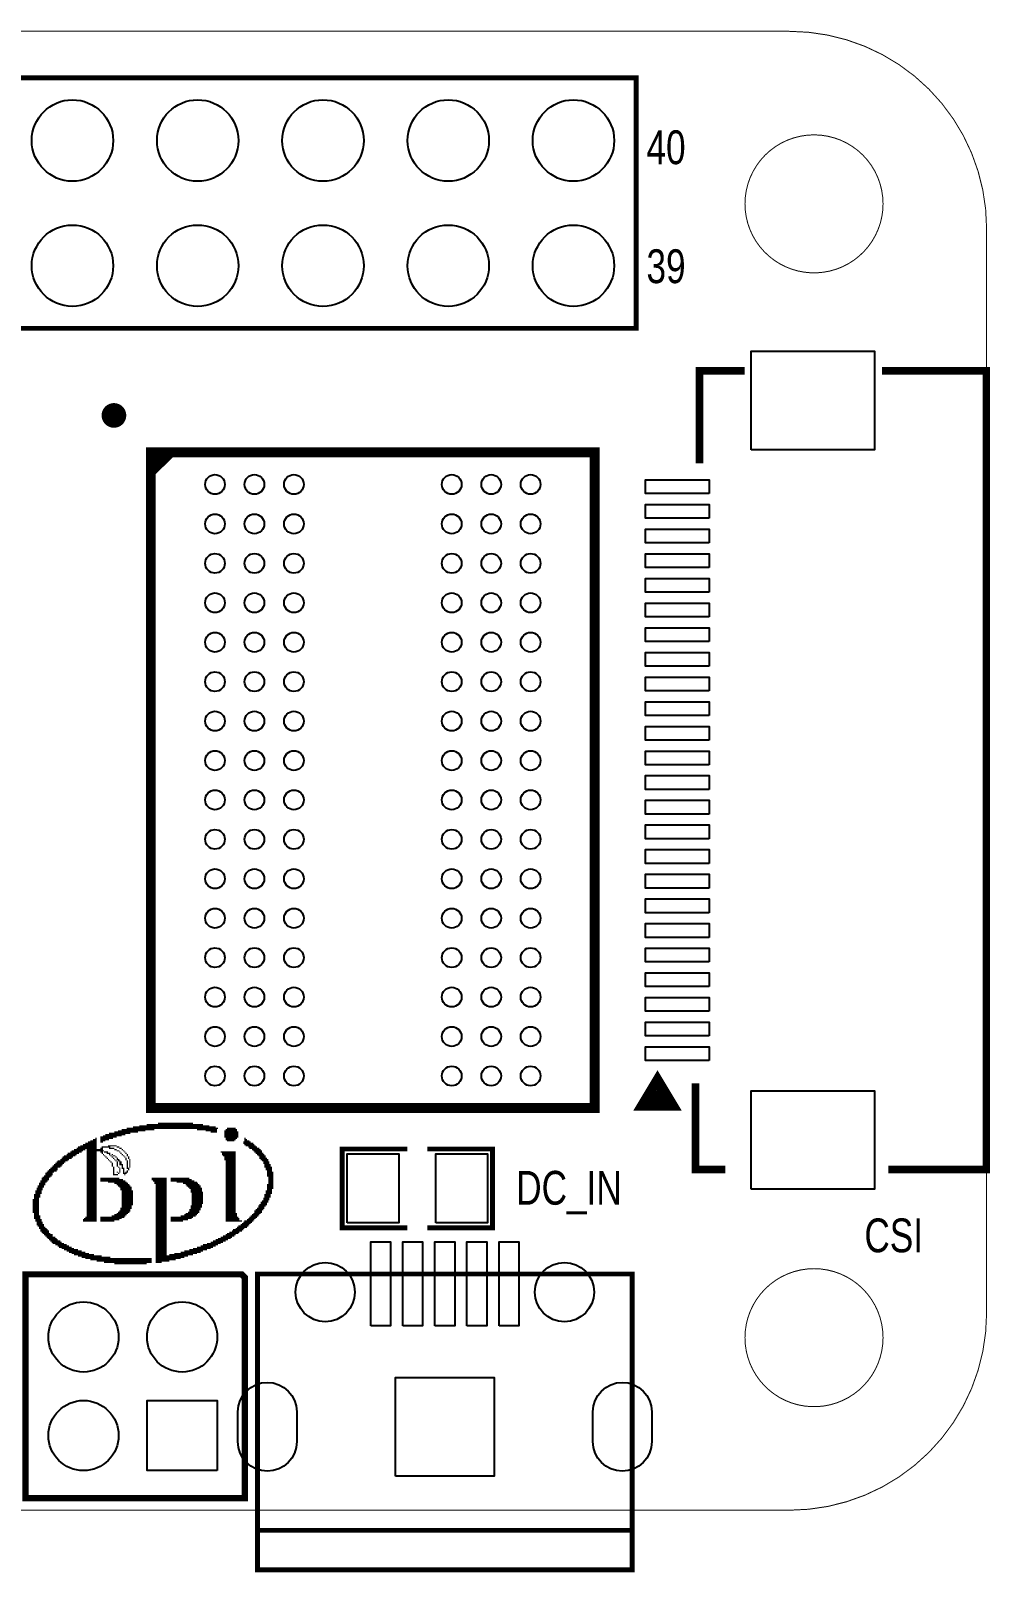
# Model space of a CAD drawing. Extents: x 95.8 to 160.9, y 30.2 to 61.5.
# Drawn here: x 141.44 to 160.89, y 30.24 to 61.51 of the extents above; entities that cross this region are included whole.
import ezdxf

# ---------------------------------------------------------------- set-up
doc = ezdxf.new("R2010")
doc.units = 0
doc.header["$MEASUREMENT"] = 0
for name, color, linetype in [('BG_OUTLINE', 2, 'CONTINUOUS'), ('BG_SILKSCREEN_TOP', 1, 'CONTINUOUS'), ('PG_SILKSCREEN_TOP', 4, 'CONTINUOUS'), ('PIN_TOP', 5, 'CONTINUOUS')]:
    doc.layers.add(name, color=color, linetype=linetype)

msp = doc.modelspace()

# ---------------------------------------------------------------- linework, layer by layer
at = {"layer": 'BG_OUTLINE', "const_width": 0.01999}
for points in [[(99.821492, 31.496), (156.821505, 31.496, 0.414213), (160.821497, 35.495992), (160.821497, 57.495999, 0.414213), (156.821505, 61.495991), (99.821492, 61.495991, 0.414213), (95.8215, 57.495999), (95.8215, 35.495992, 0.414212)], [(158.721501, 57.995998, 1), (155.921499, 57.996002, 1)], [(158.721501, 34.995993, 1), (155.921499, 34.996007, 1)]]:
    msp.add_lwpolyline(points, format="xyb", close=True, dxfattribs=at)
at = {"layer": 'PG_SILKSCREEN_TOP'}
for points, const_width in [([(102.913307, 60.550806), (153.713307, 60.550806), (153.713307, 55.470806), (135.933307, 55.470806)], 0.099111), ([(155.9179, 54.607409), (154.998395, 54.607409), (154.998395, 52.7304)], 0.1524), ([(158.8262, 38.407289), (160.817611, 38.407289), (160.817611, 54.607409), (158.6992, 54.607409)], 0.1524), ([(143.873195, 52.753311), (144.073905, 52.953895)], 0.200711), ([(143.873195, 52.555089), (144.274489, 52.953895)], 0.200711), ([(154.528596, 39.6621), (153.766596, 39.6621), (154.147596, 40.2971), (154.528596, 39.6621), (154.401596, 39.6621), (154.401596, 39.7637), (153.893596, 39.7637), (153.944396, 39.8653), (154.325396, 39.8653), (154.274596, 39.9415), (153.995196, 39.9415), (154.147596, 40.1701), (154.249196, 40.0177), (154.122196, 40.0177)], 0.127), ([(154.917089, 40.1574), (154.917089, 38.407289), (155.5242, 38.407289)], 0.1524), ([(142.9004, 39.0906), (143.2814, 39.0906)], 0.0254), ([(142.9512, 39.116), (143.3576, 39.116)], 0.0254), ([(143.0274, 39.1414), (143.4592, 39.1414)], 0.0254), ([(143.129, 39.1668), (143.6116, 39.1668)], 0.0254), ([(143.2052, 39.1922), (143.764, 39.1922)], 0.0254), ([(143.2814, 39.2176), (143.9418, 39.2176)], 0.0254), ([(143.383, 39.243), (145.2372, 39.243)], 0.0254), ([(143.51, 39.2684), (145.1864, 39.2684)], 0.0254), ([(143.637, 39.2938), (145.0594, 39.2938)], 0.0254), ([(143.7894, 39.3192), (144.9324, 39.3192)], 0.0254), ([(144.018, 39.3446), (144.7292, 39.3446)], 0.0254), ([(144.8054, 39.2176), (145.2118, 39.2176)], 0.0254), ([(144.9832, 39.1922), (145.2118, 39.1922)], 0.0254), ([(145.0848, 39.1668), (145.2118, 39.1668)], 0.0254), ([(145.3642, 39.1922), (145.6182, 39.1922)], 0.0254), ([(145.3642, 39.1668), (145.6436, 39.1668)], 0.0254), ([(145.3642, 39.1414), (145.6436, 39.1414)], 0.0254), ([(145.3642, 39.116), (145.6436, 39.116)], 0.0254), ([(145.3642, 39.0906), (145.6436, 39.0906)], 0.0254), ([(145.3896, 39.2176), (145.6182, 39.2176)], 0.0254), ([(145.415, 39.243), (145.5928, 39.243)], 0.0254), ([(142.24, 38.7604), (142.4686, 38.7604)], 0.0254), ([(142.2654, 38.7858), (142.494, 38.7858)], 0.0254), ([(142.3162, 38.8112), (142.5448, 38.8112)], 0.0254), ([(142.367, 38.8366), (142.7734, 38.8366)], 0.0254), ([(142.3924, 38.862), (142.7734, 38.862)], 0.0254), ([(142.4432, 38.8874), (142.7734, 38.8874)], 0.0254), ([(142.494, 38.9128), (142.7734, 38.9128)], 0.0254), ([(142.5448, 38.9382), (142.7734, 38.9382)], 0.0254), ([(142.5702, 38.8112), (142.9004, 38.8112)], 0.0254), ([(142.5702, 38.7858), (142.9258, 38.7858)], 0.0254), ([(142.5702, 38.7604), (142.7734, 38.7604)], 0.0254), ([(142.5956, 38.9636), (142.7734, 38.9636)], 0.0254), ([(142.6464, 38.989), (142.7734, 38.989)], 0.0254), ([(142.6972, 39.0144), (142.7734, 39.0144)], 0.0254), ([(142.748, 39.0398), (142.7734, 39.0398)], 0.0254), ([(142.8496, 39.0652), (143.1798, 39.0652)], 0.0254), ([(142.8496, 39.0398), (143.1036, 39.0398)], 0.0254), ([(142.8496, 39.0144), (143.0274, 39.0144)], 0.0254), ([(142.8496, 38.989), (142.9512, 38.989)], 0.0254), ([(142.8496, 38.9636), (142.9004, 38.9636)], 0.0254), ([(142.8496, 38.8366), (142.9004, 38.8366)], 0.0254), ([(142.8496, 38.7604), (142.9004, 38.7604)], 0.0254), ([(142.875, 38.862), (143.0528, 38.862)], 0.0254), ([(142.9258, 38.7604), (143.002, 38.7604)], 0.0254), ([(143.002, 38.8874), (143.1798, 38.8874)], 0.0254), ([(143.0274, 38.8366), (143.129, 38.8366)], 0.0254), ([(143.129, 38.8112), (143.1798, 38.8112)], 0.0254), ([(143.1798, 38.862), (143.2306, 38.862)], 0.0254), ([(143.1798, 38.7858), (143.2306, 38.7858)], 0.0254), ([(143.2306, 38.8366), (143.2814, 38.8366)], 0.0254), ([(143.2306, 38.7604), (143.256, 38.7604)], 0.0254), ([(143.2814, 38.8112), (143.3068, 38.8112)], 0.0254), ([(143.3068, 38.7858), (143.3322, 38.7858)], 0.0254), ([(143.3322, 38.7604), (143.3576, 38.7604)], 0.0254), ([(145.288, 38.7604), (145.5928, 38.7604)], 0.0254), ([(145.3642, 39.0652), (145.6436, 39.0652)], 0.0254), ([(145.3896, 39.0398), (145.6182, 39.0398)], 0.0254), ([(145.3896, 39.0144), (145.5928, 39.0144)], 0.0254), ([(145.415, 38.989), (145.5674, 38.989)], 0.0254), ([(145.7452, 38.9636), (145.8976, 38.9636)], 0.0254), ([(145.7452, 38.9382), (145.9484, 38.9382)], 0.0254), ([(145.7706, 39.0398), (145.796, 39.0398)], 0.0254), ([(145.7706, 39.0144), (145.8214, 39.0144)], 0.0254), ([(145.7706, 38.989), (145.8722, 38.989)], 0.0254), ([(145.7706, 38.9128), (145.9738, 38.9128)], 0.0254), ([(145.796, 38.8874), (145.9992, 38.8874)], 0.0254), ([(145.8468, 38.862), (146.0246, 38.862)], 0.0254), ([(145.8722, 38.8366), (146.0754, 38.8366)], 0.0254), ([(145.923, 38.8112), (146.1008, 38.8112)], 0.0254), ([(145.9484, 38.7858), (146.1262, 38.7858)], 0.0254), ([(145.9738, 38.7604), (146.1262, 38.7604)], 0.0254), ([(149.07514, 37.2237), (147.7518, 37.2237), (147.7518, 38.8239), (149.07514, 38.8239)], 0.09906), ([(149.47646, 38.8239), (150.7998, 38.8239), (150.7998, 37.2237), (149.47646, 37.2237)], 0.09906), ([(141.859, 38.4556), (142.0368, 38.4556)], 0.0254), ([(141.8844, 38.481), (142.0622, 38.481)], 0.0254), ([(141.9098, 38.5064), (142.0876, 38.5064)], 0.0254), ([(141.9352, 38.5318), (142.113, 38.5318)], 0.0254), ([(141.9606, 38.5572), (142.1384, 38.5572)], 0.0254), ([(141.986, 38.5826), (142.1892, 38.5826)], 0.0254), ([(142.0368, 38.608), (142.2146, 38.608)], 0.0254), ([(142.0622, 38.6334), (142.2654, 38.6334)], 0.0254), ([(142.0876, 38.6588), (142.2908, 38.6588)], 0.0254), ([(142.113, 38.6842), (142.3416, 38.6842)], 0.0254), ([(142.1638, 38.7096), (142.367, 38.7096)], 0.0254), ([(142.1892, 38.735), (142.4178, 38.735)], 0.0254), ([(142.5702, 38.735), (142.7734, 38.735)], 0.0254), ([(142.5702, 38.7096), (142.7734, 38.7096)], 0.0254), ([(142.5702, 38.6842), (142.7734, 38.6842)], 0.0254), ([(142.5702, 38.6588), (142.7734, 38.6588)], 0.0254), ([(142.5702, 38.6334), (142.7734, 38.6334)], 0.0254), ([(142.5702, 38.608), (142.7734, 38.608)], 0.0254), ([(142.5702, 38.5826), (142.7734, 38.5826)], 0.0254), ([(142.5702, 38.5572), (142.7734, 38.5572)], 0.0254), ([(142.5702, 38.5318), (142.7734, 38.5318)], 0.0254), ([(142.5702, 38.5064), (142.7734, 38.5064)], 0.0254), ([(142.5702, 38.481), (142.7734, 38.481)], 0.0254), ([(142.5702, 38.4556), (142.7734, 38.4556)], 0.0254), ([(142.875, 38.735), (142.9004, 38.735)], 0.0254), ([(142.9004, 38.7096), (142.9258, 38.7096)], 0.0254), ([(142.9258, 38.6842), (142.9512, 38.6842)], 0.0254), ([(142.9512, 38.6588), (142.9766, 38.6588)], 0.0254), ([(142.9766, 38.735), (143.0528, 38.735)], 0.0254), ([(142.9766, 38.6334), (143.002, 38.6334)], 0.0254), ([(143.002, 38.608), (143.0274, 38.608)], 0.0254), ([(143.0274, 38.7096), (143.0528, 38.7096)], 0.0254), ([(143.0274, 38.5826), (143.0528, 38.5826)], 0.0254), ([(143.0528, 38.6842), (143.0782, 38.6842)], 0.0254), ([(143.0528, 38.5572), (143.0782, 38.5572)], 0.0254), ([(143.0782, 38.7096), (143.1036, 38.7096)], 0.0254), ([(143.0782, 38.6588), (143.1036, 38.6588)], 0.0254), ([(143.0782, 38.5318), (143.1036, 38.5318)], 0.0254), ([(143.0782, 38.5064), (143.1036, 38.5064)], 0.0254), ([(143.0782, 38.481), (143.1036, 38.481)], 0.0254), ([(143.1036, 38.6842), (143.1544, 38.6842)], 0.0254), ([(143.1036, 38.6334), (143.129, 38.6334)], 0.0254), ([(143.1036, 38.4556), (143.129, 38.4556)], 0.0254), ([(143.129, 38.608), (143.1544, 38.608)], 0.0254), ([(143.1544, 38.6588), (143.1798, 38.6588)], 0.0254), ([(143.1544, 38.5826), (143.1798, 38.5826)], 0.0254), ([(143.1798, 38.6334), (143.2052, 38.6334)], 0.0254), ([(143.1798, 38.608), (143.2306, 38.608)], 0.0254), ([(143.1798, 38.5572), (143.2052, 38.5572)], 0.0254), ([(143.1798, 38.5318), (143.2052, 38.5318)], 0.0254), ([(143.1798, 38.5064), (143.2052, 38.5064)], 0.0254), ([(143.1798, 38.481), (143.2052, 38.481)], 0.0254), ([(143.2052, 38.5826), (143.256, 38.5826)], 0.0254), ([(143.2052, 38.4556), (143.2306, 38.4556)], 0.0254), ([(143.2306, 38.5572), (143.2814, 38.5572)], 0.0254), ([(143.2306, 38.5318), (143.2814, 38.5318)], 0.0254), ([(143.2306, 38.5064), (143.3068, 38.5064)], 0.0254), ([(143.256, 38.735), (143.2814, 38.735)], 0.0254), ([(143.2814, 38.7096), (143.3068, 38.7096)], 0.0254), ([(143.2814, 38.481), (143.3068, 38.481)], 0.0254), ([(143.2814, 38.4556), (143.3068, 38.4556)], 0.0254), ([(143.3068, 38.6842), (143.3322, 38.6842)], 0.0254), ([(143.3322, 38.6588), (143.3576, 38.6588)], 0.0254), ([(143.3576, 38.735), (143.383, 38.735)], 0.0254), ([(143.3576, 38.6334), (143.383, 38.6334)], 0.0254), ([(143.3576, 38.608), (143.383, 38.608)], 0.0254), ([(143.383, 38.7096), (143.4084, 38.7096)], 0.0254), ([(143.383, 38.6842), (143.4084, 38.6842)], 0.0254), ([(143.383, 38.5826), (143.4084, 38.5826)], 0.0254), ([(143.383, 38.5572), (143.4084, 38.5572)], 0.0254), ([(143.383, 38.5318), (143.4084, 38.5318)], 0.0254), ([(143.383, 38.5064), (143.4084, 38.5064)], 0.0254), ([(143.383, 38.481), (143.4084, 38.481)], 0.0254), ([(143.383, 38.4556), (143.4084, 38.4556)], 0.0254), ([(143.4084, 38.6588), (143.4338, 38.6588)], 0.0254), ([(143.4084, 38.6334), (143.4338, 38.6334)], 0.0254), ([(143.4338, 38.608), (143.4592, 38.608)], 0.0254), ([(143.4338, 38.5826), (143.4592, 38.5826)], 0.0254), ([(143.4338, 38.5572), (143.4592, 38.5572)], 0.0254), ([(143.4338, 38.5318), (143.4592, 38.5318)], 0.0254), ([(143.4338, 38.5064), (143.4592, 38.5064)], 0.0254), ([(143.4338, 38.481), (143.4592, 38.481)], 0.0254), ([(143.4338, 38.4556), (143.4592, 38.4556)], 0.0254), ([(145.3134, 38.735), (145.5928, 38.735)], 0.0254), ([(145.3134, 38.7096), (145.5928, 38.7096)], 0.0254), ([(145.3388, 38.6842), (145.5928, 38.6842)], 0.0254), ([(145.3642, 38.6588), (145.5928, 38.6588)], 0.0254), ([(145.3642, 38.6334), (145.5928, 38.6334)], 0.0254), ([(145.3642, 38.608), (145.5928, 38.608)], 0.0254), ([(145.3896, 38.5826), (145.5928, 38.5826)], 0.0254), ([(145.3896, 38.5572), (145.5928, 38.5572)], 0.0254), ([(145.3896, 38.5318), (145.5928, 38.5318)], 0.0254), ([(145.3896, 38.5064), (145.5928, 38.5064)], 0.0254), ([(145.3896, 38.481), (145.5928, 38.481)], 0.0254), ([(145.3896, 38.4556), (145.5928, 38.4556)], 0.0254), ([(145.9992, 38.735), (146.1516, 38.735)], 0.0254), ([(146.0246, 38.7096), (146.177, 38.7096)], 0.0254), ([(146.05, 38.6842), (146.2024, 38.6842)], 0.0254), ([(146.0754, 38.6588), (146.2024, 38.6588)], 0.0254), ([(146.0754, 38.6334), (146.2278, 38.6334)], 0.0254), ([(146.1008, 38.608), (146.2532, 38.608)], 0.0254), ([(146.1262, 38.5826), (146.2532, 38.5826)], 0.0254), ([(146.1516, 38.5572), (146.2786, 38.5572)], 0.0254), ([(146.1516, 38.5318), (146.2786, 38.5318)], 0.0254), ([(146.177, 38.5064), (146.304, 38.5064)], 0.0254), ([(146.177, 38.481), (146.304, 38.481)], 0.0254), ([(146.177, 38.4556), (146.3294, 38.4556)], 0.0254), ([(141.6304, 38.1762), (141.7828, 38.1762)], 0.0254), ([(141.6304, 38.1508), (141.7574, 38.1508)], 0.0254), ([(141.6558, 38.227), (141.8082, 38.227)], 0.0254), ([(141.6558, 38.2016), (141.8082, 38.2016)], 0.0254), ([(141.6812, 38.2524), (141.8336, 38.2524)], 0.0254), ([(141.7066, 38.2778), (141.859, 38.2778)], 0.0254), ([(141.732, 38.3286), (141.8844, 38.3286)], 0.0254), ([(141.732, 38.3032), (141.8844, 38.3032)], 0.0254), ([(141.7574, 38.354), (141.9098, 38.354)], 0.0254), ([(141.7828, 38.3794), (141.9606, 38.3794)], 0.0254), ([(141.8082, 38.4048), (141.986, 38.4048)], 0.0254), ([(141.8336, 38.4302), (141.986, 38.4302)], 0.0254), ([(142.5702, 38.4302), (142.7734, 38.4302)], 0.0254), ([(142.5702, 38.4048), (142.7734, 38.4048)], 0.0254), ([(142.5702, 38.3794), (142.7734, 38.3794)], 0.0254), ([(142.5702, 38.354), (142.7734, 38.354)], 0.0254), ([(142.5702, 38.3286), (142.7734, 38.3286)], 0.0254), ([(142.5702, 38.3032), (142.7734, 38.3032)], 0.0254), ([(142.5702, 38.2778), (142.7734, 38.2778)], 0.0254), ([(142.5702, 38.2524), (142.7734, 38.2524)], 0.0254), ([(142.5702, 38.227), (142.7734, 38.227)], 0.0254), ([(142.5702, 38.2016), (142.7734, 38.2016)], 0.0254), ([(142.5702, 38.1762), (142.7734, 38.1762)], 0.0254), ([(142.5702, 38.1508), (142.7734, 38.1508)], 0.0254), ([(142.8496, 38.227), (143.2306, 38.227)], 0.0254), ([(142.8496, 38.2016), (143.3068, 38.2016)], 0.0254), ([(142.8496, 38.1762), (143.3576, 38.1762)], 0.0254), ([(143.002, 38.1508), (143.383, 38.1508)], 0.0254), ([(143.1036, 38.4302), (143.129, 38.4302)], 0.0254), ([(143.1036, 38.4048), (143.129, 38.4048)], 0.0254), ([(143.1036, 38.3794), (143.129, 38.3794)], 0.0254), ([(143.1036, 38.354), (143.129, 38.354)], 0.0254), ([(143.1036, 38.3286), (143.129, 38.3286)], 0.0254), ([(143.1036, 38.3032), (143.2052, 38.3032)], 0.0254), ([(143.1798, 38.354), (143.2052, 38.354)], 0.0254), ([(143.2052, 38.3286), (143.2306, 38.3286)], 0.0254), ([(143.2306, 38.4302), (143.256, 38.4302)], 0.0254), ([(143.2306, 38.4048), (143.256, 38.4048)], 0.0254), ([(143.2306, 38.3794), (143.256, 38.3794)], 0.0254), ([(143.2306, 38.354), (143.256, 38.354)], 0.0254), ([(143.2814, 38.4302), (143.3322, 38.4302)], 0.0254), ([(143.3068, 38.4048), (143.3322, 38.4048)], 0.0254), ([(143.3068, 38.3794), (143.3322, 38.3794)], 0.0254), ([(143.3068, 38.354), (143.3322, 38.354)], 0.0254), ([(143.3068, 38.3286), (143.383, 38.3286)], 0.0254), ([(143.3322, 38.3032), (143.3576, 38.3032)], 0.0254), ([(143.3576, 38.354), (143.4084, 38.354)], 0.0254), ([(143.383, 38.4302), (143.4338, 38.4302)], 0.0254), ([(143.383, 38.3794), (143.4084, 38.3794)], 0.0254), ([(143.4084, 38.4048), (143.4338, 38.4048)], 0.0254), ([(143.891, 38.227), (144.1958, 38.227)], 0.0254), ([(143.891, 38.2016), (144.1958, 38.2016)], 0.0254), ([(143.9164, 38.1762), (144.1958, 38.1762)], 0.0254), ([(143.9418, 38.1508), (144.1958, 38.1508)], 0.0254), ([(144.272, 38.227), (144.653, 38.227)], 0.0254), ([(144.272, 38.2016), (144.7038, 38.2016)], 0.0254), ([(144.272, 38.1762), (144.7546, 38.1762)], 0.0254), ([(144.399, 38.1508), (144.8054, 38.1508)], 0.0254), ([(145.3896, 38.4302), (145.5928, 38.4302)], 0.0254), ([(145.3896, 38.4048), (145.5928, 38.4048)], 0.0254), ([(145.3896, 38.3794), (145.5928, 38.3794)], 0.0254), ([(145.3896, 38.354), (145.5928, 38.354)], 0.0254), ([(145.3896, 38.3286), (145.5928, 38.3286)], 0.0254), ([(145.3896, 38.3032), (145.5928, 38.3032)], 0.0254), ([(145.3896, 38.2778), (145.5928, 38.2778)], 0.0254), ([(145.3896, 38.2524), (145.5928, 38.2524)], 0.0254), ([(145.3896, 38.227), (145.5928, 38.227)], 0.0254), ([(145.3896, 38.2016), (145.5928, 38.2016)], 0.0254), ([(145.3896, 38.1762), (145.5928, 38.1762)], 0.0254), ([(145.3896, 38.1508), (145.5928, 38.1508)], 0.0254), ([(146.2024, 38.4302), (146.3294, 38.4302)], 0.0254), ([(146.2024, 38.4048), (146.3294, 38.4048)], 0.0254), ([(146.2278, 38.3794), (146.3294, 38.3794)], 0.0254), ([(146.2278, 38.354), (146.3548, 38.354)], 0.0254), ([(146.2278, 38.3286), (146.3548, 38.3286)], 0.0254), ([(146.2278, 38.3032), (146.3548, 38.3032)], 0.0254), ([(146.2278, 38.2778), (146.3548, 38.2778)], 0.0254), ([(146.2532, 38.2524), (146.3548, 38.2524)], 0.0254), ([(146.2532, 38.227), (146.3548, 38.227)], 0.0254), ([(146.2532, 38.2016), (146.3548, 38.2016)], 0.0254), ([(146.2532, 38.1762), (146.3548, 38.1762)], 0.0254), ([(146.2532, 38.1508), (146.3548, 38.1508)], 0.0254), ([(141.5034, 37.8968), (141.6304, 37.8968)], 0.0254), ([(141.5034, 37.8714), (141.6304, 37.8714)], 0.0254), ([(141.5034, 37.846), (141.6304, 37.846)], 0.0254), ([(141.5034, 37.8206), (141.605, 37.8206)], 0.0254), ([(141.5288, 37.973), (141.6558, 37.973)], 0.0254), ([(141.5288, 37.9476), (141.6558, 37.9476)], 0.0254), ([(141.5288, 37.9222), (141.6558, 37.9222)], 0.0254), ([(141.5542, 38.0238), (141.6812, 38.0238)], 0.0254), ([(141.5542, 37.9984), (141.6812, 37.9984)], 0.0254), ([(141.5796, 38.0746), (141.7066, 38.0746)], 0.0254), ([(141.5796, 38.0492), (141.7066, 38.0492)], 0.0254), ([(141.605, 38.1254), (141.732, 38.1254)], 0.0254), ([(141.605, 38.1), (141.732, 38.1)], 0.0254), ([(142.5702, 38.1254), (142.7734, 38.1254)], 0.0254), ([(142.5702, 38.1), (142.7734, 38.1)], 0.0254), ([(142.5702, 38.0746), (142.7734, 38.0746)], 0.0254), ([(142.5702, 38.0492), (142.7734, 38.0492)], 0.0254), ([(142.5702, 38.0238), (142.7734, 38.0238)], 0.0254), ([(142.5702, 37.9984), (142.7734, 37.9984)], 0.0254), ([(142.5702, 37.973), (142.7734, 37.973)], 0.0254), ([(142.5702, 37.9476), (142.7734, 37.9476)], 0.0254), ([(142.5702, 37.9222), (142.7734, 37.9222)], 0.0254), ([(142.5702, 37.8968), (142.7734, 37.8968)], 0.0254), ([(142.5702, 37.8714), (142.7734, 37.8714)], 0.0254), ([(142.5702, 37.846), (142.7734, 37.846)], 0.0254), ([(142.5702, 37.8206), (142.7734, 37.8206)], 0.0254), ([(143.129, 38.1254), (143.4084, 38.1254)], 0.0254), ([(143.1798, 38.1), (143.4338, 38.1)], 0.0254), ([(143.2052, 38.0746), (143.4592, 38.0746)], 0.0254), ([(143.2306, 38.0492), (143.4846, 38.0492)], 0.0254), ([(143.256, 38.0238), (143.4846, 38.0238)], 0.0254), ([(143.256, 37.9984), (143.4846, 37.9984)], 0.0254), ([(143.2814, 37.973), (143.51, 37.973)], 0.0254), ([(143.2814, 37.9476), (143.51, 37.9476)], 0.0254), ([(143.2814, 37.9222), (143.51, 37.9222)], 0.0254), ([(143.2814, 37.8968), (143.51, 37.8968)], 0.0254), ([(143.2814, 37.8714), (143.51, 37.8714)], 0.0254), ([(143.2814, 37.846), (143.51, 37.846)], 0.0254), ([(143.2814, 37.8206), (143.51, 37.8206)], 0.0254), ([(143.9418, 38.1254), (144.1958, 38.1254)], 0.0254), ([(143.9672, 38.1), (144.1958, 38.1)], 0.0254), ([(143.9672, 38.0746), (144.1958, 38.0746)], 0.0254), ([(143.9672, 38.0492), (144.1958, 38.0492)], 0.0254), ([(143.9672, 38.0238), (144.1958, 38.0238)], 0.0254), ([(143.9672, 37.9984), (144.1958, 37.9984)], 0.0254), ([(143.9672, 37.973), (144.1958, 37.973)], 0.0254), ([(143.9672, 37.9476), (144.1958, 37.9476)], 0.0254), ([(143.9672, 37.9222), (144.1958, 37.9222)], 0.0254), ([(143.9672, 37.8968), (144.1958, 37.8968)], 0.0254), ([(143.9672, 37.8714), (144.1958, 37.8714)], 0.0254), ([(143.9672, 37.846), (144.1958, 37.846)], 0.0254), ([(143.9672, 37.8206), (144.1958, 37.8206)], 0.0254), ([(144.526, 38.1254), (144.8308, 38.1254)], 0.0254), ([(144.5768, 38.1), (144.8562, 38.1)], 0.0254), ([(144.6022, 38.0746), (144.8816, 38.0746)], 0.0254), ([(144.6276, 38.0492), (144.8816, 38.0492)], 0.0254), ([(144.653, 38.0238), (144.907, 38.0238)], 0.0254), ([(144.6784, 37.9984), (144.907, 37.9984)], 0.0254), ([(144.6784, 37.973), (144.907, 37.973)], 0.0254), ([(144.6784, 37.9476), (144.9324, 37.9476)], 0.0254), ([(144.7038, 37.9222), (144.9324, 37.9222)], 0.0254), ([(144.7038, 37.8968), (144.9324, 37.8968)], 0.0254), ([(144.7038, 37.8714), (144.9324, 37.8714)], 0.0254), ([(144.7038, 37.846), (144.9324, 37.846)], 0.0254), ([(144.7038, 37.8206), (144.9324, 37.8206)], 0.0254), ([(145.3896, 38.1254), (145.5928, 38.1254)], 0.0254), ([(145.3896, 38.1), (145.5928, 38.1)], 0.0254), ([(145.3896, 38.0746), (145.5928, 38.0746)], 0.0254), ([(145.3896, 38.0492), (145.5928, 38.0492)], 0.0254), ([(145.3896, 38.0238), (145.5928, 38.0238)], 0.0254), ([(145.3896, 37.9984), (145.5928, 37.9984)], 0.0254), ([(145.3896, 37.973), (145.5928, 37.973)], 0.0254), ([(145.3896, 37.9476), (145.5928, 37.9476)], 0.0254), ([(145.3896, 37.9222), (145.5928, 37.9222)], 0.0254), ([(145.3896, 37.8968), (145.5928, 37.8968)], 0.0254), ([(145.3896, 37.8714), (145.5928, 37.8714)], 0.0254), ([(145.3896, 37.846), (145.5928, 37.846)], 0.0254), ([(145.3896, 37.8206), (145.5928, 37.8206)], 0.0254), ([(146.1516, 37.8206), (146.2786, 37.8206)], 0.0254), ([(146.177, 37.8968), (146.304, 37.8968)], 0.0254), ([(146.177, 37.8714), (146.304, 37.8714)], 0.0254), ([(146.177, 37.846), (146.304, 37.846)], 0.0254), ([(146.2024, 37.973), (146.3294, 37.973)], 0.0254), ([(146.2024, 37.9476), (146.3294, 37.9476)], 0.0254), ([(146.2024, 37.9222), (146.3294, 37.9222)], 0.0254), ([(146.2278, 38.1), (146.3548, 38.1)], 0.0254), ([(146.2278, 38.0746), (146.3548, 38.0746)], 0.0254), ([(146.2278, 38.0492), (146.3548, 38.0492)], 0.0254), ([(146.2278, 38.0238), (146.3548, 38.0238)], 0.0254), ([(146.2278, 37.9984), (146.3294, 37.9984)], 0.0254), ([(146.2532, 38.1254), (146.3548, 38.1254)], 0.0254), ([(141.478, 37.7952), (141.605, 37.7952)], 0.0254), ([(141.478, 37.7698), (141.605, 37.7698)], 0.0254), ([(141.478, 37.7444), (141.605, 37.7444)], 0.0254), ([(141.478, 37.719), (141.605, 37.719)], 0.0254), ([(141.478, 37.6936), (141.605, 37.6936)], 0.0254), ([(141.478, 37.6682), (141.605, 37.6682)], 0.0254), ([(141.478, 37.6428), (141.605, 37.6428)], 0.0254), ([(141.478, 37.6174), (141.605, 37.6174)], 0.0254), ([(141.478, 37.592), (141.605, 37.592)], 0.0254), ([(141.478, 37.5666), (141.605, 37.5666)], 0.0254), ([(141.478, 37.5412), (141.605, 37.5412)], 0.0254), ([(141.5034, 37.5158), (141.605, 37.5158)], 0.0254), ([(142.5702, 37.7952), (142.7734, 37.7952)], 0.0254), ([(142.5702, 37.7698), (142.7734, 37.7698)], 0.0254), ([(142.5702, 37.7444), (142.7734, 37.7444)], 0.0254), ([(142.5702, 37.719), (142.7734, 37.719)], 0.0254), ([(142.5702, 37.6936), (142.7734, 37.6936)], 0.0254), ([(142.5702, 37.6682), (142.7734, 37.6682)], 0.0254), ([(142.5702, 37.6428), (142.7734, 37.6428)], 0.0254), ([(142.5702, 37.6174), (142.7734, 37.6174)], 0.0254), ([(142.5702, 37.592), (142.7734, 37.592)], 0.0254), ([(142.5702, 37.5666), (142.7734, 37.5666)], 0.0254), ([(142.5702, 37.5412), (142.7734, 37.5412)], 0.0254), ([(142.5702, 37.5158), (142.7734, 37.5158)], 0.0254), ([(143.1798, 37.5158), (143.4084, 37.5158)], 0.0254), ([(143.2052, 37.5412), (143.4338, 37.5412)], 0.0254), ([(143.2306, 37.5666), (143.4592, 37.5666)], 0.0254), ([(143.256, 37.6174), (143.4846, 37.6174)], 0.0254), ([(143.256, 37.592), (143.4592, 37.592)], 0.0254), ([(143.2814, 37.7952), (143.51, 37.7952)], 0.0254), ([(143.2814, 37.7698), (143.51, 37.7698)], 0.0254), ([(143.2814, 37.7444), (143.51, 37.7444)], 0.0254), ([(143.2814, 37.719), (143.51, 37.719)], 0.0254), ([(143.2814, 37.6936), (143.51, 37.6936)], 0.0254), ([(143.2814, 37.6682), (143.4846, 37.6682)], 0.0254), ([(143.2814, 37.6428), (143.4846, 37.6428)], 0.0254), ([(143.9672, 37.7952), (144.1958, 37.7952)], 0.0254), ([(143.9672, 37.7698), (144.1958, 37.7698)], 0.0254), ([(143.9672, 37.7444), (144.1958, 37.7444)], 0.0254), ([(143.9672, 37.719), (144.1958, 37.719)], 0.0254), ([(143.9672, 37.6936), (144.1958, 37.6936)], 0.0254), ([(143.9672, 37.6682), (144.1958, 37.6682)], 0.0254), ([(143.9672, 37.6428), (144.1958, 37.6428)], 0.0254), ([(143.9672, 37.6174), (144.1958, 37.6174)], 0.0254), ([(143.9672, 37.592), (144.1958, 37.592)], 0.0254), ([(143.9672, 37.5666), (144.1958, 37.5666)], 0.0254), ([(143.9672, 37.5412), (144.1958, 37.5412)], 0.0254), ([(143.9672, 37.5158), (144.1958, 37.5158)], 0.0254), ([(144.5768, 37.5158), (144.8308, 37.5158)], 0.0254), ([(144.6276, 37.5412), (144.8562, 37.5412)], 0.0254), ([(144.653, 37.592), (144.8816, 37.592)], 0.0254), ([(144.653, 37.5666), (144.8562, 37.5666)], 0.0254), ([(144.6784, 37.6682), (144.907, 37.6682)], 0.0254), ([(144.6784, 37.6428), (144.907, 37.6428)], 0.0254), ([(144.6784, 37.6174), (144.8816, 37.6174)], 0.0254), ([(144.7038, 37.7952), (144.9324, 37.7952)], 0.0254), ([(144.7038, 37.7698), (144.9324, 37.7698)], 0.0254), ([(144.7038, 37.7444), (144.9324, 37.7444)], 0.0254), ([(144.7038, 37.719), (144.9324, 37.719)], 0.0254), ([(144.7038, 37.6936), (144.907, 37.6936)], 0.0254), ([(145.3896, 37.7952), (145.5928, 37.7952)], 0.0254), ([(145.3896, 37.7698), (145.5928, 37.7698)], 0.0254), ([(145.3896, 37.7444), (145.5928, 37.7444)], 0.0254), ([(145.3896, 37.719), (145.5928, 37.719)], 0.0254), ([(145.3896, 37.6936), (145.5928, 37.6936)], 0.0254), ([(145.3896, 37.6682), (145.5928, 37.6682)], 0.0254), ([(145.3896, 37.6428), (145.5928, 37.6428)], 0.0254), ([(145.3896, 37.6174), (145.5928, 37.6174)], 0.0254), ([(145.3896, 37.592), (145.5928, 37.592)], 0.0254), ([(145.3896, 37.5666), (145.5928, 37.5666)], 0.0254), ([(145.3896, 37.5412), (145.5928, 37.5412)], 0.0254), ([(145.3896, 37.5158), (145.6182, 37.5158)], 0.0254), ([(145.9484, 37.5158), (146.1008, 37.5158)], 0.0254), ([(145.9738, 37.5666), (146.1262, 37.5666)], 0.0254), ([(145.9738, 37.5412), (146.1262, 37.5412)], 0.0254), ([(145.9992, 37.592), (146.1516, 37.592)], 0.0254), ([(146.0246, 37.6174), (146.177, 37.6174)], 0.0254), ([(146.05, 37.6682), (146.2024, 37.6682)], 0.0254), ([(146.05, 37.6428), (146.177, 37.6428)], 0.0254), ([(146.0754, 37.6936), (146.2278, 37.6936)], 0.0254), ([(146.1008, 37.7444), (146.2532, 37.7444)], 0.0254), ([(146.1008, 37.719), (146.2278, 37.719)], 0.0254), ([(146.1262, 37.7698), (146.2532, 37.7698)], 0.0254), ([(146.1516, 37.7952), (146.2786, 37.7952)], 0.0254), ([(141.5034, 37.4904), (141.605, 37.4904)], 0.0254), ([(141.5034, 37.465), (141.6304, 37.465)], 0.0254), ([(141.5034, 37.4396), (141.6304, 37.4396)], 0.0254), ([(141.5034, 37.4142), (141.6304, 37.4142)], 0.0254), ([(141.5288, 37.3888), (141.6558, 37.3888)], 0.0254), ([(141.5288, 37.3634), (141.6558, 37.3634)], 0.0254), ([(141.5542, 37.338), (141.6812, 37.338)], 0.0254), ([(141.5542, 37.3126), (141.6812, 37.3126)], 0.0254), ([(141.5542, 37.2872), (141.7066, 37.2872)], 0.0254), ([(141.5796, 37.2618), (141.7066, 37.2618)], 0.0254), ([(141.605, 37.2364), (141.732, 37.2364)], 0.0254), ([(141.605, 37.211), (141.7574, 37.211)], 0.0254), ([(142.494, 37.3888), (142.7734, 37.3888)], 0.0254), ([(142.494, 37.3634), (142.7734, 37.3634)], 0.0254), ([(142.5194, 37.4142), (142.7734, 37.4142)], 0.0254), ([(142.5448, 37.4396), (142.7734, 37.4396)], 0.0254), ([(142.5702, 37.4904), (142.7734, 37.4904)], 0.0254), ([(142.5702, 37.465), (142.7734, 37.465)], 0.0254), ([(142.8496, 37.4396), (143.3322, 37.4396)], 0.0254), ([(142.8496, 37.4142), (143.2814, 37.4142)], 0.0254), ([(142.8496, 37.3888), (143.2306, 37.3888)], 0.0254), ([(142.8496, 37.3634), (143.129, 37.3634)], 0.0254), ([(143.0782, 37.465), (143.3576, 37.465)], 0.0254), ([(143.129, 37.4904), (143.383, 37.4904)], 0.0254), ([(143.9672, 37.4904), (144.1958, 37.4904)], 0.0254), ([(143.9672, 37.465), (144.1958, 37.465)], 0.0254), ([(143.9672, 37.4396), (144.1958, 37.4396)], 0.0254), ([(143.9672, 37.4142), (144.1958, 37.4142)], 0.0254), ([(143.9672, 37.3888), (144.1958, 37.3888)], 0.0254), ([(143.9672, 37.3634), (144.1958, 37.3634)], 0.0254), ([(143.9672, 37.338), (144.1958, 37.338)], 0.0254), ([(143.9672, 37.3126), (144.1958, 37.3126)], 0.0254), ([(143.9672, 37.2872), (144.1958, 37.2872)], 0.0254), ([(143.9672, 37.2618), (144.1958, 37.2618)], 0.0254), ([(143.9672, 37.2364), (144.1958, 37.2364)], 0.0254), ([(143.9672, 37.211), (144.1958, 37.211)], 0.0254), ([(144.272, 37.4396), (144.7292, 37.4396)], 0.0254), ([(144.272, 37.4142), (144.7038, 37.4142)], 0.0254), ([(144.272, 37.3888), (144.6276, 37.3888)], 0.0254), ([(144.272, 37.3634), (144.526, 37.3634)], 0.0254), ([(144.4752, 37.465), (144.78, 37.465)], 0.0254), ([(144.5514, 37.4904), (144.8054, 37.4904)], 0.0254), ([(145.3896, 37.4904), (145.6182, 37.4904)], 0.0254), ([(145.3896, 37.465), (145.6182, 37.465)], 0.0254), ([(145.3896, 37.4396), (145.6436, 37.4396)], 0.0254), ([(145.3896, 37.4142), (145.669, 37.4142)], 0.0254), ([(145.3896, 37.3888), (145.669, 37.3888)], 0.0254), ([(145.3896, 37.3634), (145.7198, 37.3634)], 0.0254), ([(145.5928, 37.211), (145.7706, 37.211)], 0.0254), ([(145.6182, 37.2364), (145.8214, 37.2364)], 0.0254), ([(145.6436, 37.2618), (145.8468, 37.2618)], 0.0254), ([(145.6944, 37.2872), (145.8722, 37.2872)], 0.0254), ([(145.7198, 37.3126), (145.8976, 37.3126)], 0.0254), ([(145.7452, 37.338), (145.923, 37.338)], 0.0254), ([(145.7706, 37.3634), (145.9484, 37.3634)], 0.0254), ([(145.8214, 37.3888), (145.9738, 37.3888)], 0.0254), ([(145.8468, 37.4142), (145.9992, 37.4142)], 0.0254), ([(145.8722, 37.4396), (146.0246, 37.4396)], 0.0254), ([(145.8976, 37.465), (146.05, 37.465)], 0.0254), ([(145.923, 37.4904), (146.0754, 37.4904)], 0.0254), ([(141.6304, 37.1856), (141.7828, 37.1856)], 0.0254), ([(141.6304, 37.1602), (141.8082, 37.1602)], 0.0254), ([(141.6558, 37.1348), (141.8082, 37.1348)], 0.0254), ([(141.6812, 37.1094), (141.8336, 37.1094)], 0.0254), ([(141.7066, 37.084), (141.8844, 37.084)], 0.0254), ([(141.732, 37.0586), (141.8844, 37.0586)], 0.0254), ([(141.7574, 37.0332), (141.9352, 37.0332)], 0.0254), ([(141.7828, 37.0078), (141.9606, 37.0078)], 0.0254), ([(141.8082, 36.9824), (141.986, 36.9824)], 0.0254), ([(141.8336, 36.957), (142.0368, 36.957)], 0.0254), ([(141.859, 36.9316), (142.0622, 36.9316)], 0.0254), ([(141.8844, 36.9062), (142.113, 36.9062)], 0.0254), ([(143.9672, 37.1856), (144.1958, 37.1856)], 0.0254), ([(143.9672, 37.1602), (144.1958, 37.1602)], 0.0254), ([(143.9672, 37.1348), (144.1958, 37.1348)], 0.0254), ([(143.9672, 37.1094), (144.1958, 37.1094)], 0.0254), ([(143.9672, 37.084), (144.1958, 37.084)], 0.0254), ([(143.9672, 37.0586), (144.1958, 37.0586)], 0.0254), ([(143.9672, 37.0332), (144.1958, 37.0332)], 0.0254), ([(143.9672, 37.0078), (144.1958, 37.0078)], 0.0254), ([(143.9672, 36.9824), (144.1958, 36.9824)], 0.0254), ([(143.9672, 36.957), (144.1958, 36.957)], 0.0254), ([(143.9672, 36.9316), (144.1958, 36.9316)], 0.0254), ([(143.9672, 36.9062), (144.1958, 36.9062)], 0.0254), ([(145.0086, 36.9062), (145.288, 36.9062)], 0.0254), ([(145.0848, 36.9316), (145.3388, 36.9316)], 0.0254), ([(145.1356, 36.957), (145.3896, 36.957)], 0.0254), ([(145.1864, 36.9824), (145.4404, 36.9824)], 0.0254), ([(145.2372, 37.0078), (145.4912, 37.0078)], 0.0254), ([(145.288, 37.0332), (145.5166, 37.0332)], 0.0254), ([(145.3388, 37.0586), (145.5674, 37.0586)], 0.0254), ([(145.3896, 37.084), (145.5928, 37.084)], 0.0254), ([(145.415, 37.1094), (145.6436, 37.1094)], 0.0254), ([(145.4658, 37.1348), (145.669, 37.1348)], 0.0254), ([(145.5166, 37.1602), (145.7198, 37.1602)], 0.0254), ([(145.542, 37.1856), (145.7452, 37.1856)], 0.0254), ([(141.9352, 36.8808), (142.1638, 36.8808)], 0.0254), ([(141.986, 36.8554), (142.2146, 36.8554)], 0.0254), ([(142.0114, 36.83), (142.2654, 36.83)], 0.0254), ([(142.0622, 36.8046), (142.3162, 36.8046)], 0.0254), ([(142.113, 36.7792), (142.3924, 36.7792)], 0.0254), ([(142.1638, 36.7538), (142.4686, 36.7538)], 0.0254), ([(142.2146, 36.7284), (142.5448, 36.7284)], 0.0254), ([(142.2654, 36.703), (142.621, 36.703)], 0.0254), ([(142.3162, 36.6776), (142.7226, 36.6776)], 0.0254), ([(142.3924, 36.6522), (142.875, 36.6522)], 0.0254), ([(142.4686, 36.6268), (143.0528, 36.6268)], 0.0254), ([(142.5448, 36.6014), (143.891, 36.6014)], 0.0254), ([(142.6464, 36.576), (143.891, 36.576)], 0.0254), ([(143.9672, 36.8808), (144.1958, 36.8808)], 0.0254), ([(143.9672, 36.8554), (144.1958, 36.8554)], 0.0254), ([(143.9672, 36.83), (144.1958, 36.83)], 0.0254), ([(143.9672, 36.8046), (144.1958, 36.8046)], 0.0254), ([(143.9672, 36.7792), (144.1958, 36.7792)], 0.0254), ([(143.9672, 36.7538), (144.1958, 36.7538)], 0.0254), ([(143.9672, 36.7284), (144.1958, 36.7284)], 0.0254), ([(143.9672, 36.703), (144.1958, 36.703)], 0.0254), ([(143.9672, 36.6776), (144.1958, 36.6776)], 0.0254), ([(143.9672, 36.6522), (144.6276, 36.6522)], 0.0254), ([(143.9672, 36.6268), (144.5514, 36.6268)], 0.0254), ([(143.9672, 36.6014), (144.4752, 36.6014)], 0.0254), ([(143.9672, 36.576), (144.3736, 36.576)], 0.0254), ([(144.2466, 36.6776), (144.7292, 36.6776)], 0.0254), ([(144.3482, 36.703), (144.8054, 36.703)], 0.0254), ([(144.4752, 36.7284), (144.8816, 36.7284)], 0.0254), ([(144.5514, 36.7538), (144.9324, 36.7538)], 0.0254), ([(144.653, 36.7792), (145.0086, 36.7792)], 0.0254), ([(144.7292, 36.8046), (145.0848, 36.8046)], 0.0254), ([(144.8054, 36.83), (145.1356, 36.83)], 0.0254), ([(144.8816, 36.8554), (145.1864, 36.8554)], 0.0254), ([(144.9324, 36.8808), (145.2372, 36.8808)], 0.0254), ([(142.7734, 36.5506), (143.891, 36.5506)], 0.0254), ([(142.9258, 36.5252), (143.891, 36.5252)], 0.0254), ([(143.129, 36.4998), (143.7894, 36.4998)], 0.0254), ([(143.9672, 36.5506), (144.2466, 36.5506)], 0.0254), ([(143.9672, 36.5252), (144.0942, 36.5252)], 0.0254), ([(146.034811, 31.088813), (153.634491, 31.088813)], 0.099111)]:
    msp.add_lwpolyline(points, dxfattribs=dict(at, const_width=const_width))
at = {"layer": 'PG_SILKSCREEN_TOP', "const_width": 0.248895}
msp.add_lwpolyline([(143.249498, 53.704211, 1), (142.998696, 53.704207, 1)], format="xyb", close=True, dxfattribs=at)
at = {"layer": 'PG_SILKSCREEN_TOP'}
for points, const_width in [([(143.873195, 39.654505), (152.875005, 39.654505), (152.875005, 52.953895), (143.873195, 52.953895)], 0.200711), ([(145.714898, 36.280598), (145.776899, 36.218597), (145.776899, 31.740602), (141.331899, 31.740602), (141.331899, 36.280598)], 0.127), ([(153.634491, 31.088813), (153.634491, 36.288193), (146.034811, 36.288193), (146.034811, 30.288713), (153.634491, 30.288713)], 0.099111)]:
    msp.add_lwpolyline(points, close=True, dxfattribs=dict(at, const_width=const_width))
at = {"layer": 'PIN_TOP'}
for points in [[(156.047389, 53.008479), (156.047389, 55.007485), (158.5468, 55.007485), (158.5468, 53.008479)], [(155.196489, 52.118311), (153.901089, 52.118311), (153.901089, 52.397711), (155.196489, 52.397711)], [(155.196489, 51.617905), (153.901089, 51.617905), (153.901089, 51.897305), (155.196489, 51.897305)], [(155.196489, 51.1175), (153.901089, 51.1175), (153.901089, 51.3969), (155.196489, 51.3969)], [(155.196489, 50.617095), (153.901089, 50.617095), (153.901089, 50.896495), (155.196489, 50.896495)], [(155.196489, 50.116689), (153.901089, 50.116689), (153.901089, 50.396089), (155.196489, 50.396089)], [(155.196489, 49.6189), (153.901089, 49.6189), (153.901089, 49.8983), (155.196489, 49.8983)], [(155.196489, 49.118495), (153.901089, 49.118495), (153.901089, 49.397895), (155.196489, 49.397895)], [(155.196489, 48.618089), (153.901089, 48.618089), (153.901089, 48.897489), (155.196489, 48.897489)], [(155.196489, 48.117811), (153.901089, 48.117811), (153.901089, 48.397211), (155.196489, 48.397211)], [(155.196489, 47.617405), (153.901089, 47.617405), (153.901089, 47.896805), (155.196489, 47.896805)], [(155.196489, 47.117), (153.901089, 47.117), (153.901089, 47.3964), (155.196489, 47.3964)], [(155.196489, 46.616595), (153.901089, 46.616595), (153.901089, 46.895995), (155.196489, 46.895995)], [(155.196489, 46.118805), (153.901089, 46.118805), (153.901089, 46.398205), (155.196489, 46.398205)], [(155.196489, 45.6184), (153.901089, 45.6184), (153.901089, 45.8978), (155.196489, 45.8978)], [(155.196489, 45.117995), (153.901089, 45.117995), (153.901089, 45.397395), (155.196489, 45.397395)], [(155.196489, 44.617589), (153.901089, 44.617589), (153.901089, 44.896989), (155.196489, 44.896989)], [(155.196489, 44.117311), (153.901089, 44.117311), (153.901089, 44.396711), (155.196489, 44.396711)], [(155.196489, 43.616905), (153.901089, 43.616905), (153.901089, 43.896305), (155.196489, 43.896305)], [(155.196489, 43.1165), (153.901089, 43.1165), (153.901089, 43.3959), (155.196489, 43.3959)], [(155.196489, 42.618711), (153.901089, 42.618711), (153.901089, 42.898111), (155.196489, 42.898111)], [(155.196489, 42.118305), (153.901089, 42.118305), (153.901089, 42.397705), (155.196489, 42.397705)], [(155.196489, 41.6179), (153.901089, 41.6179), (153.901089, 41.8973), (155.196489, 41.8973)], [(155.196489, 41.117495), (153.901089, 41.117495), (153.901089, 41.396895), (155.196489, 41.396895)], [(155.196489, 40.617089), (153.901089, 40.617089), (153.901089, 40.896489), (155.196489, 40.896489)], [(156.047389, 38.00729), (156.047389, 40.006295), (158.5468, 40.006295), (158.5468, 38.00729)], [(147.85213, 37.324055), (147.85213, 38.723545), (148.901125, 38.723545), (148.901125, 37.324055)], [(149.65045, 37.324055), (149.65045, 38.723545), (150.699445, 38.723545), (150.699445, 37.324055)], [(148.333435, 35.237852), (148.333435, 36.937163), (148.734729, 36.937163), (148.734729, 35.237852)], [(148.983751, 35.237852), (148.983751, 36.937163), (149.385045, 36.937163), (149.385045, 35.237852)], [(149.63394, 35.237852), (149.63394, 36.937163), (150.035235, 36.937163), (150.035235, 35.237852)], [(150.284129, 35.237852), (150.284129, 36.937163), (150.685424, 36.937163), (150.685424, 35.237852)], [(150.934445, 35.237852), (150.934445, 36.937163), (151.33574, 36.937163), (151.33574, 35.237852)], [(148.835085, 32.189903), (148.835085, 34.188908), (150.83409, 34.188908), (150.83409, 32.189903)], [(145.218404, 32.299097), (143.795394, 32.299097), (143.795394, 33.722107), (145.218404, 33.722107)]]:
    msp.add_lwpolyline(points, close=True, dxfattribs=at)
for points in [[(146.834847, 33.490421), (146.834847, 32.888415, -1), (145.635942, 32.888415), (145.635942, 33.490421, -1)], [(154.033258, 33.490421), (154.033258, 32.888415, -1), (152.834353, 32.888415), (152.834353, 33.490421, -1)]]:
    msp.add_lwpolyline(points, format="xyb", close=True, dxfattribs=at)
for centre, radius in [((142.283307, 59.280806), 0.8255), ((144.823307, 59.280806), 0.8255), ((147.363307, 59.280806), 0.8255), ((149.903307, 59.280806), 0.8255), ((152.443307, 59.280806), 0.8255), ((142.283307, 56.740806), 0.8255), ((144.823307, 56.740806), 0.8255), ((147.363307, 56.740806), 0.8255), ((149.903307, 56.740806), 0.8255), ((152.443307, 56.740806), 0.8255), ((145.1737, 52.303705), 0.199403), ((145.9738, 52.303705), 0.199403), ((146.7739, 52.303705), 0.199403), ((149.9743, 52.303705), 0.199403), ((150.7744, 52.303705), 0.199403), ((151.5745, 52.303705), 0.199403), ((145.1737, 51.503605), 0.199403), ((145.9738, 51.503605), 0.199403), ((146.7739, 51.503605), 0.199403), ((149.9743, 51.503605), 0.199403), ((150.7744, 51.503605), 0.199403), ((151.5745, 51.503605), 0.199403), ((145.1737, 50.703505), 0.199403), ((145.9738, 50.703505), 0.199403), ((146.7739, 50.703505), 0.199403), ((149.9743, 50.703505), 0.199403), ((150.7744, 50.703505), 0.199403), ((151.5745, 50.703505), 0.199403), ((145.1737, 49.903405), 0.199403), ((145.9738, 49.903405), 0.199403), ((146.7739, 49.903405), 0.199403), ((149.9743, 49.903405), 0.199403), ((150.7744, 49.903405), 0.199403), ((151.5745, 49.903405), 0.199403), ((145.1737, 49.103305), 0.199403), ((145.9738, 49.103305), 0.199403), ((146.7739, 49.103305), 0.199403), ((149.9743, 49.103305), 0.199403), ((150.7744, 49.103305), 0.199403), ((151.5745, 49.103305), 0.199403), ((145.1737, 48.303205), 0.199403), ((145.9738, 48.303205), 0.199403), ((146.7739, 48.303205), 0.199403), ((149.9743, 48.303205), 0.199403), ((150.7744, 48.303205), 0.199403), ((151.5745, 48.303205), 0.199403), ((145.1737, 47.503105), 0.199403), ((145.9738, 47.503105), 0.199403), ((146.7739, 47.503105), 0.199403), ((149.9743, 47.503105), 0.199403), ((150.7744, 47.503105), 0.199403), ((151.5745, 47.503105), 0.199403), ((145.1737, 46.703005), 0.199403), ((145.9738, 46.703005), 0.199403), ((146.7739, 46.703005), 0.199403), ((149.9743, 46.703005), 0.199403), ((150.7744, 46.703005), 0.199403), ((151.5745, 46.703005), 0.199403), ((145.1737, 45.905395), 0.199403), ((145.9738, 45.905395), 0.199403), ((146.7739, 45.905395), 0.199403), ((149.9743, 45.905395), 0.199403), ((150.7744, 45.905395), 0.199403), ((151.5745, 45.905395), 0.199403), ((145.1737, 45.105295), 0.199403), ((145.9738, 45.105295), 0.199403), ((146.7739, 45.105295), 0.199403), ((149.9743, 45.105295), 0.199403), ((150.7744, 45.105295), 0.199403), ((151.5745, 45.105295), 0.199403), ((145.1737, 44.305195), 0.199403), ((145.9738, 44.305195), 0.199403), ((146.7739, 44.305195), 0.199403), ((149.9743, 44.305195), 0.199403), ((150.7744, 44.305195), 0.199403), ((151.5745, 44.305195), 0.199403), ((145.1737, 43.505095), 0.199403), ((145.9738, 43.505095), 0.199403), ((146.7739, 43.505095), 0.199403), ((149.9743, 43.505095), 0.199403), ((150.7744, 43.505095), 0.199403), ((151.5745, 43.505095), 0.199403), ((145.1737, 42.704995), 0.199403), ((145.9738, 42.704995), 0.199403), ((146.7739, 42.704995), 0.199403), ((149.9743, 42.704995), 0.199403), ((150.7744, 42.704995), 0.199403), ((151.5745, 42.704995), 0.199403), ((145.1737, 41.904895), 0.199403), ((145.9738, 41.904895), 0.199403), ((146.7739, 41.904895), 0.199403), ((149.9743, 41.904895), 0.199403), ((150.7744, 41.904895), 0.199403), ((151.5745, 41.904895), 0.199403), ((145.1737, 41.104795), 0.199403), ((145.9738, 41.104795), 0.199403), ((146.7739, 41.104795), 0.199403), ((149.9743, 41.104795), 0.199403), ((150.7744, 41.104795), 0.199403), ((151.5745, 41.104795), 0.199403), ((145.1737, 40.304695), 0.199403), ((145.9738, 40.304695), 0.199403), ((146.7739, 40.304695), 0.199403), ((149.9743, 40.304695), 0.199403), ((150.7744, 40.304695), 0.199403), ((151.5745, 40.304695), 0.199403), ((147.4089, 35.919918), 0.599453), ((152.2603, 35.919918), 0.599453), ((142.506903, 35.010598), 0.711505), ((144.506899, 35.010598), 0.711505), ((142.506903, 33.010602), 0.711505)]:
    msp.add_circle(centre, radius, dxfattribs=at)

# ---------------------------------------------------------------- texts
at = {"layer": 'BG_SILKSCREEN_TOP', "width": 0.777778}
for s, p in [('40', (153.924, 58.801)), ('39', (153.924, 56.388)), ('DC_IN', (151.2824, 37.6936)), ('CSI', (158.3436, 36.7284))]:
    msp.add_text(s, height=0.6858, dxfattribs=at).set_placement(p)

doc.saveas('drawing.dxf')
